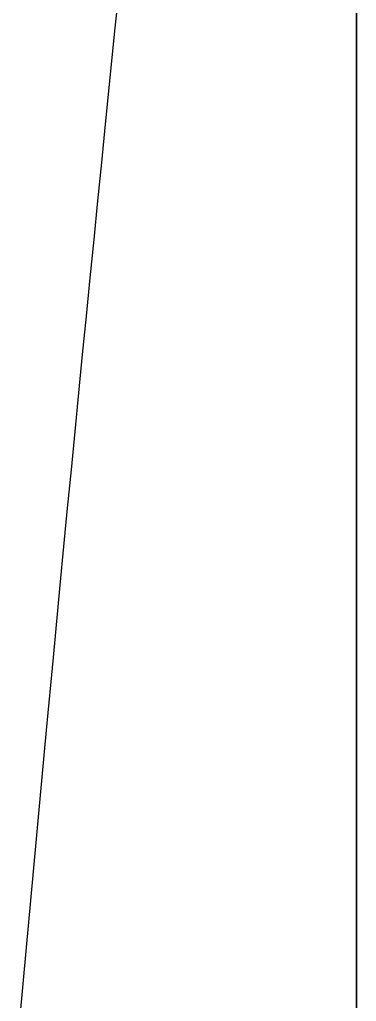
# Model space of a CAD drawing. Extents: x 11992 to 29481, y -6727 to 6811.
# Drawn here: x 14782.05 to 14789.63, y 1397.66 to 1419.76 of the extents above; entities that cross this region are included whole.
import ezdxf

# ---------------------------------------------------------------- set-up
doc = ezdxf.new("R2010")
doc.units = 0
doc.header["$MEASUREMENT"] = 0
doc.layers.get('0').update_dxf_attribs({"color": 8, "linetype": 'CONTINUOUS'})

msp = doc.modelspace()

# ---------------------------------------------------------------- linework, layer by layer
for p, q in [((14789.625, 1424.746, -2263.969), (14789.625, 1417.911, -2297.215)), ((14789.625, 1424.086, -2264.018), (14789.625, 1417.33, -2297.264)), ((14789.625, 1423.16, -2264.018), (14789.625, 1416.483, -2297.264)), ((14789.625, 1422.706, -2265.309), (14789.625, 1417.47, -2291.334)), ((14789.625, 1422.155, -1938.425), (14789.625, 1419.509, -1938.425)), ((14784.418, 1421.74, -1930.428), (14784.197, 1419.572, -1930.428)), ((14789.625, 1421.15, -2349.637), (14789.625, 1419.19, -2357.064)), ((14789.625, 1419.647, -2279.891), (14789.625, 1420.855, -2273.919)), ((14789.625, 1417.161, -2123.422), (14789.625, 1419.866, -2123.422)), ((14789.625, 1418.439, -2285.863), (14789.625, 1419.647, -2279.891)), ((14784.197, 1419.572, -1930.428), (14783.978, 1417.403, -1930.428)), ((14789.625, 1419.509, -1938.425), (14789.625, 1416.863, -1938.425)), ((14789.625, 1419.19, -2357.064), (14789.625, 1417.23, -2364.492)), ((14789.625, 1417.231, -2291.835), (14789.625, 1418.439, -2285.863)), ((14789.625, 1417.911, -2297.215), (14789.625, 1409.808, -2336.517)), ((14789.625, 1417.47, -2291.334), (14789.625, 1411.478, -2321.071)), ((14783.978, 1417.403, -1930.428), (14783.891, 1416.539, -1930.428)), ((14789.625, 1417.33, -2297.264), (14789.625, 1409.313, -2336.557)), ((14789.625, 1416.023, -2297.807), (14789.625, 1417.231, -2291.835)), ((14789.625, 1417.23, -2364.492), (14789.625, 1415.271, -2371.92)), ((14789.625, 1414.455, -2123.422), (14789.625, 1417.161, -2123.422)), ((14789.625, 1416.863, -1938.425), (14789.625, 1414.217, -1938.425)), ((14783.891, 1416.539, -1930.428), (14783.804, 1415.676, -1930.428)), ((14789.625, 1416.483, -2297.264), (14789.625, 1408.561, -2336.557)), ((14789.625, 1414.814, -2303.779), (14789.625, 1416.023, -2297.807)), ((14783.804, 1415.676, -1930.428), (14783.718, 1414.812, -1930.428)), ((14789.625, 1415.271, -2371.92), (14789.625, 1413.313, -2379.348)), ((14783.718, 1414.812, -1930.428), (14783.632, 1413.948, -1930.428)), ((14789.625, 1413.606, -2309.751), (14789.625, 1414.814, -2303.779)), ((14789.625, 1411.75, -2123.422), (14789.625, 1414.455, -2123.422)), ((14789.625, 1414.217, -1938.425), (14789.625, 1411.571, -1938.425)), ((14783.632, 1413.948, -1930.428), (14783.547, 1413.083, -1930.428)), ((14789.625, 1412.979, -2312.844), (14789.625, 1413.606, -2309.751)), ((14789.625, 1413.313, -2379.348), (14789.625, 1411.355, -2386.776)), ((14783.547, 1413.083, -1930.428), (14783.462, 1412.219, -1930.428)), ((14789.625, 1412.353, -2315.937), (14789.625, 1412.979, -2312.844)), ((14783.462, 1412.219, -1930.428), (14783.377, 1411.355, -1930.428)), ((14789.625, 1411.726, -2319.031), (14789.625, 1412.353, -2315.937)), ((14789.625, 1409.045, -2123.422), (14789.625, 1411.75, -2123.422)), ((14789.625, 1411.1, -2322.124), (14789.625, 1411.726, -2319.031)), ((14789.625, 1411.571, -1938.425), (14789.625, 1408.925, -1938.425)), ((14789.625, 1411.478, -2321.071), (14789.625, 1404.646, -2354.904)), ((14783.377, 1411.355, -1930.428), (14783.292, 1410.491, -1930.428)), ((14789.625, 1411.355, -2386.776), (14789.625, 1409.398, -2394.204)), ((14789.625, 1410.473, -2325.218), (14789.625, 1411.1, -2322.124)), ((14783.292, 1410.491, -1930.428), (14783.208, 1409.627, -1930.428)), ((14789.625, 1409.846, -2328.311), (14789.625, 1410.473, -2325.218)), ((14789.625, 1409.219, -2331.404), (14789.625, 1409.846, -2328.311)), ((14789.625, 1409.808, -2336.517), (14789.625, 1400.265, -2382.65)), ((14783.208, 1409.627, -1930.428), (14783.125, 1408.763, -1930.428)), ((14789.625, 1409.398, -2394.204), (14789.625, 1407.442, -2401.633)), ((14789.625, 1409.313, -2336.557), (14789.625, 1399.865, -2382.668)), ((14789.625, 1408.593, -2334.498), (14789.625, 1409.219, -2331.404)), ((14789.625, 1406.339, -2123.422), (14789.625, 1409.045, -2123.422)), ((14789.625, 1408.925, -1938.425), (14789.625, 1406.28, -1938.425)), ((14783.125, 1408.763, -1930.428), (14783.042, 1407.899, -1930.428)), ((14789.625, 1407.966, -2337.591), (14789.625, 1408.593, -2334.498)), ((14789.625, 1408.561, -2336.557), (14789.625, 1399.225, -2382.668)), ((14789.625, 1407.339, -2340.684), (14789.625, 1407.966, -2337.591)), ((14783.042, 1407.899, -1930.428), (14782.959, 1407.034, -1930.428)), ((14789.625, 1407.442, -2401.633), (14789.625, 1405.486, -2409.061)), ((14789.625, 1406.711, -2343.777), (14789.625, 1407.339, -2340.684)), ((14782.959, 1407.034, -1930.428), (14782.803, 1405.403, -1930.428)), ((14789.625, 1406.084, -2346.871), (14789.625, 1406.711, -2343.777)), ((14789.625, 1403.634, -2123.422), (14789.625, 1406.339, -2123.422)), ((14789.625, 1406.28, -1938.425), (14789.625, 1403.634, -1938.425)), ((14789.625, 1405.296, -2350.758), (14789.625, 1406.084, -2346.871)), ((14782.803, 1405.403, -1930.428), (14782.65, 1403.771, -1930.428)), ((14789.625, 1405.486, -2409.061), (14789.625, 1403.53, -2416.49)), ((14789.625, 1404.508, -2354.645), (14789.625, 1405.296, -2350.758)), ((14789.625, 1404.646, -2354.904), (14789.625, 1396.891, -2393.214)), ((14789.625, 1403.719, -2358.532), (14789.625, 1404.508, -2354.645)), ((14782.65, 1403.771, -1930.428), (14782.498, 1402.139, -1930.428)), ((14789.625, 1402.931, -2362.419), (14789.625, 1403.719, -2358.532)), ((14789.625, 1403.33, -2123.418), (14789.625, 1403.634, -2123.422)), ((14789.625, 1403.634, -1938.425), (14789.625, 1403.366, -1938.428)), ((14789.625, 1403.53, -2416.49), (14789.625, 1401.575, -2423.919)), ((14789.625, 1403.366, -1938.428), (14789.625, 1403.099, -1938.44)), ((14789.625, 1403.026, -2123.403), (14789.625, 1403.33, -2123.418)), ((14789.625, 1403.099, -1938.44), (14789.625, 1402.832, -1938.459)), ((14789.625, 1402.723, -2123.379), (14789.625, 1403.026, -2123.403)), ((14789.625, 1402.142, -2366.305), (14789.625, 1402.931, -2362.419)), ((14789.625, 1402.832, -1938.459), (14789.625, 1402.566, -1938.485)), ((14789.625, 1402.421, -2123.344), (14789.625, 1402.723, -2123.379)), ((14789.625, 1402.566, -1938.485), (14789.625, 1402.3, -1938.519)), ((14789.625, 1402.121, -2123.301), (14789.625, 1402.421, -2123.344)), ((14789.625, 1402.3, -1938.519), (14789.625, 1402.036, -1938.561)), ((14782.498, 1402.139, -1930.428), (14782.348, 1400.507, -1930.428)), ((14789.625, 1401.353, -2370.192), (14789.625, 1402.142, -2366.305)), ((14789.625, 1401.822, -2123.247), (14789.625, 1402.121, -2123.301)), ((14789.625, 1402.036, -1938.561), (14789.625, 1401.773, -1938.609)), ((14789.625, 1401.525, -2123.184), (14789.625, 1401.822, -2123.247)), ((14789.625, 1401.773, -1938.609), (14789.625, 1401.512, -1938.665)), ((14789.625, 1401.575, -2423.919), (14789.625, 1399.621, -2431.348)), ((14789.625, 1401.23, -2123.112), (14789.625, 1401.525, -2123.184)), ((14789.625, 1401.512, -1938.665), (14789.625, 1401.252, -1938.729)), ((14789.625, 1400.564, -2374.079), (14789.625, 1401.353, -2370.192)), ((14789.625, 1401.252, -1938.729), (14789.625, 1400.995, -1938.799)), ((14789.625, 1400.938, -2123.031), (14789.625, 1401.23, -2123.112)), ((14789.625, 1400.995, -1938.799), (14789.625, 1400.739, -1938.877)), ((14789.625, 1400.649, -2122.941), (14789.625, 1400.938, -2123.031)), ((14789.625, 1400.739, -1938.877), (14789.625, 1400.487, -1938.961)), ((14789.625, 1400.363, -2122.841), (14789.625, 1400.649, -2122.941)), ((14782.348, 1400.507, -1930.428), (14782.199, 1398.874, -1930.428)), ((14789.625, 1399.775, -2377.966), (14789.625, 1400.564, -2374.079)), ((14789.625, 1400.487, -1938.961), (14789.625, 1400.216, -1939.061)), ((14789.625, 1400.081, -2122.733), (14789.625, 1400.363, -2122.841)), ((14789.625, 1400.265, -2382.65), (14789.625, 1389.11, -2436.385)), ((14789.625, 1400.216, -1939.061), (14789.625, 1399.949, -1939.168)), ((14789.625, 1399.814, -2122.621), (14789.625, 1400.081, -2122.733)), ((14789.625, 1399.949, -1939.168), (14789.625, 1399.685, -1939.284)), ((14789.625, 1399.865, -2382.668), (14789.625, 1388.813, -2436.366)), ((14789.625, 1399.55, -2122.501), (14789.625, 1399.814, -2122.621)), ((14789.625, 1398.986, -2381.853), (14789.625, 1399.775, -2377.966)), ((14789.625, 1399.685, -1939.284), (14789.625, 1399.425, -1939.407)), ((14789.625, 1399.621, -2431.348), (14789.625, 1397.667, -2438.777)), ((14789.625, 1399.29, -2122.373), (14789.625, 1399.55, -2122.501)), ((14789.625, 1399.425, -1939.407), (14789.625, 1399.169, -1939.537)), ((14789.625, 1399.034, -2122.237), (14789.625, 1399.29, -2122.373)), ((14789.625, 1399.225, -2382.668), (14789.625, 1388.306, -2436.366)), ((14789.625, 1399.169, -1939.537), (14789.625, 1398.917, -1939.675)), ((14789.625, 1398.783, -2122.095), (14789.625, 1399.034, -2122.237)), ((14789.625, 1398.196, -2385.74), (14789.625, 1398.986, -2381.853)), ((14789.625, 1398.917, -1939.675), (14789.625, 1398.67, -1939.82)), ((14782.199, 1398.874, -1930.428), (14782.053, 1397.242, -1930.428)), ((14789.625, 1398.536, -2121.945), (14789.625, 1398.783, -2122.095)), ((14789.625, 1398.67, -1939.82), (14789.625, 1398.426, -1939.971)), ((14789.625, 1398.294, -2121.788), (14789.625, 1398.536, -2121.945)), ((14789.625, 1398.426, -1939.971), (14789.625, 1398.188, -1940.13)), ((14789.625, 1398.056, -2121.625), (14789.625, 1398.294, -2121.788)), ((14789.625, 1397.407, -2389.626), (14789.625, 1398.196, -2385.74)), ((14789.625, 1398.188, -1940.13), (14789.625, 1397.955, -1940.295)), ((14789.625, 1397.824, -2121.455), (14789.625, 1398.056, -2121.625)), ((14789.625, 1397.955, -1940.295), (14789.625, 1397.726, -1940.466)), ((14789.625, 1397.597, -2121.278), (14789.625, 1397.824, -2121.455)), ((14789.625, 1397.726, -1940.466), (14789.625, 1397.503, -1940.644))]:
    msp.add_line(p, q)

doc.saveas('drawing.dxf')
